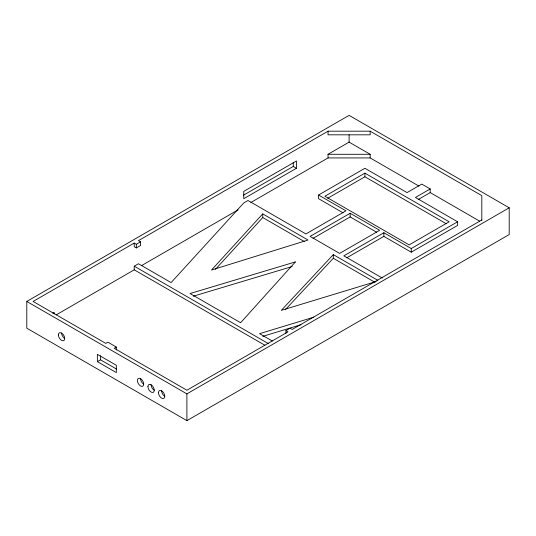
<?xml version="1.0" encoding="UTF-8"?>
<svg xmlns="http://www.w3.org/2000/svg" width="536" height="536" viewBox="0 0 536 536"><rect width="100%" height="100%" fill="white"/><g stroke="black" fill="none" stroke-linecap="round" stroke-linejoin="round"><path stroke-width="0.8" d="M262.734 213.877L211.506 270.037L308.026 240.028L262.734 213.877L262.734 217.529L215.445 269.36M377.873 280.355L333.305 254.62L281.333 310.351L376.205 281.5M285.326 309.708L333.305 258.272L333.305 254.62M26.8 301.446L349.103 115.367L509.2 207.8L509.2 234.554L186.897 420.633L26.8 328.2L26.8 301.446L186.897 393.88L509.2 207.8M134.234 243.069L134.234 246.714L136.338 247.934L140.553 245.501L140.553 241.85L136.338 244.282L134.234 243.069L33.118 301.446L105.793 343.402L107.904 342.189L116.325 347.053L116.325 349.975M481.817 220.363L481.817 195.633L370.168 131.179L328.039 131.179L138.449 240.637L140.553 241.85M243.498 195.184L293.279 166.448L296.442 168.271L296.442 160.974L243.773 191.379L243.773 198.675L296.442 168.271M52.783 313.205L54.183 312.394L54.183 314.016M264.911 345.271L134.234 269.822L134.234 266.178L138.449 263.745L171.098 282.593L243.773 202.936L247.987 200.498L305.915 233.944L345.941 210.836L318.558 195.03L318.558 198.675L343.06 212.826M250.875 202.481L328.039 157.932L328.039 154.288L349.103 142.12L370.168 154.288L370.168 157.932L418.911 186.072M56.347 314.793L134.234 269.822M141.33 265.729L238.004 209.911M318.558 195.03L364.902 168.271L407.032 192.598L421.778 184.083L430.207 188.947L430.207 192.598L479.666 221.154M364.902 173.135L324.876 196.243L409.142 244.892L449.161 221.783L364.902 173.135L364.902 176.786L446.28 223.767M327.737 198.24L364.902 176.786M116.325 347.053L114.222 348.273L186.897 390.228L288.013 331.851L285.902 330.632L285.902 333.553M350.155 213.268L310.13 236.376L339.623 253.407L379.649 230.299L350.155 213.268L350.155 216.919L312.99 238.379M97.371 361.646L116.325 372.594L116.325 365.297L97.371 354.35L97.371 361.646L100.527 359.823L116.681 369.15M430.207 188.947L415.46 197.462L457.59 221.783L457.59 225.435L411.246 252.188L383.863 236.376L346.692 257.836M418.268 199.486L430.207 192.598M457.59 221.783L411.246 248.543L383.863 232.731L343.837 255.84L382.215 277.996M285.902 330.632L290.117 328.2L292.227 329.419L481.817 219.961M313.808 317.185L259.571 333.673L272.348 341.05M262.767 336.353L301.044 324.709M193.248 296.234L292.194 266.526M328.039 154.288L370.168 154.288M328.039 157.932L370.168 157.932M350.155 216.919L376.768 232.282M262.734 217.529L304.428 241.602M333.305 258.272L374.999 282.345M134.234 266.178L268.516 343.703M411.246 248.543L411.246 252.188M383.863 232.731L383.863 236.376M370.168 131.179L370.168 134.824L328.039 134.824L328.039 131.179M349.103 134.824L349.103 142.12M293.279 162.395L293.279 166.448M186.897 393.88L186.897 420.633M136.338 244.282L136.338 247.934M100.527 355.77L100.527 359.823M64.762 338.511A4.469 2.58 60 0 1 61.607 333.037M143.574 384.064A4.469 2.58 60 0 1 140.559 378.517M164.78 396.312A4.469 2.58 60 0 1 161.617 390.838M154.247 390.228A4.469 2.58 60 0 1 151.085 384.754M295.383 261.916L240.617 322.732L190.059 293.54L295.383 261.916M143.708 384.305L143.641 383.32A4.469 2.58 60 0 0 138.63 378.315A4.469 2.58 60 0 0 139.092 384.714A4.469 2.58 60 0 0 143.708 384.305M147.929 386.583A4.469 2.58 60 0 0 152.666 392.479A4.469 2.58 60 0 0 152.666 386.155A4.469 2.58 60 0 0 147.929 386.583M158.462 392.66A4.469 2.58 60 0 0 163.199 398.556A4.469 2.58 60 0 0 163.199 392.238A4.469 2.58 60 0 0 158.462 392.66M58.397 334.893A4.469 2.58 60 0 0 63.141 340.789A4.469 2.58 60 0 0 63.141 334.471A4.469 2.58 60 0 0 58.397 334.893"/></g></svg>
